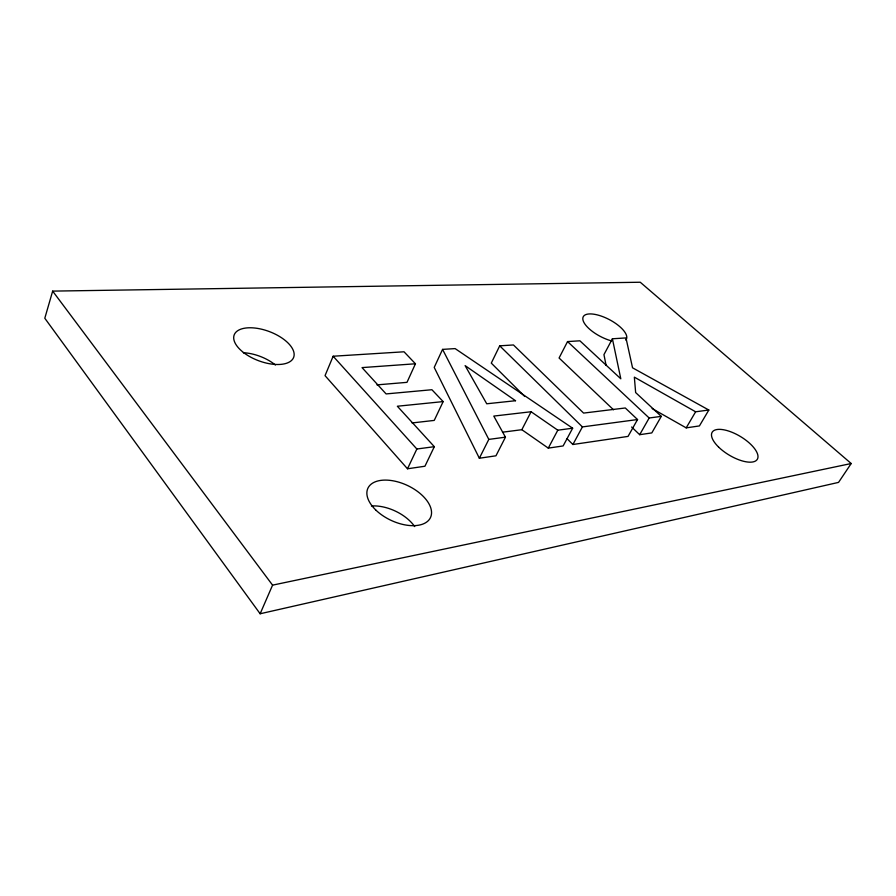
<?xml version="1.0" encoding="UTF-8"?>
<svg xmlns="http://www.w3.org/2000/svg" width="896" height="896" viewBox="0 0 896 896"><rect width="100%" height="100%" fill="white"/><g stroke="black" fill="none" stroke-linecap="round" stroke-linejoin="round"><path stroke-width="1.34" d="M52.662 291.11L44.8 318.248L260.142 613.76L838.544 482.395L851.2 463.523L640.259 282.24L52.662 291.11L272.574 585.144L260.142 613.76M376.936 384.888L406.997 382.346L415.442 363.776L404.029 351.792L333.144 356.227L325.035 375.637L407.501 468.787L424.939 466.234L434.325 446.678L397.342 406.235L443.162 401.598L434.235 420.414L412.07 422.946M572.656 428.21L455.123 348.6L442.568 349.384L434.213 367.416L479.349 458.237L495.958 455.806L505.445 437.181L493.786 416.08L531.093 411.746L557.794 430.192L572.656 428.21L563.136 445.939L548.285 448.123L521.842 429.699L502.51 432.197M407.501 468.787L416.853 449.008L434.325 446.678M566.989 438.626L572.891 444.506L628.04 436.408L637.538 419.541L625.285 407.982L583.598 413.09L513.453 344.96L499.71 345.822L491.288 363.115L524.72 396.458M479.349 458.237L488.813 439.398L442.568 349.384M521.842 429.699L531.093 411.746M652.142 408.554L686.19 427.862L699.418 425.925L708.837 410.032L632.554 367.819L625.968 337.926L612.405 338.778L620.805 378.795L579.891 340.805L567.538 341.578L559.082 358.008L613.491 409.774M548.285 448.123L557.794 430.192M612.405 338.778L603.949 354.626L606.11 365.445M572.891 444.506L582.411 426.91L637.538 419.541M639.688 434.694L649.174 417.995L661.293 416.371L651.806 432.914L639.688 434.694L631.624 427.022M686.19 427.862L695.632 411.79L708.837 410.032M272.574 585.144L851.2 463.523M488.813 439.398L505.445 437.181M415.442 363.776L362.029 367.606L386.098 393.926L431.917 389.726L443.162 401.598M695.632 411.79L634.346 377.149L635.645 392.56L661.293 416.371M567.538 341.578L649.174 417.995M499.71 345.822L582.411 426.91M333.144 356.227L416.853 449.008M243.354 352.71A31.438 15.915 20.4 0 1 275.408 365.008M371.459 505.971A34.149 19.701 25 0 1 414.691 526.568M611.677 340.939A24.326 9.542 27.6 0 1 582.938 319.883A24.326 9.542 27.6 0 1 606.883 318.382A24.326 9.542 27.6 0 1 625.811 340.054M515.525 400.725L486.741 403.782L465.114 365.613L515.525 400.725M244.272 353.08A31.774 15.534 20.7 0 0 293.642 357.381A31.774 15.534 20.7 0 0 253.859 327.936A31.774 15.534 20.7 0 0 244.272 353.08M376.186 510.395A34.563 19.275 25.1 0 0 430.394 517.765A34.563 19.275 25.1 0 0 391.026 480.491A34.563 19.275 25.1 0 0 376.186 510.395M718.525 446.992A26.309 10.864 30.9 0 0 757.277 459.346A26.309 10.864 30.9 0 0 728.437 430.987A26.309 10.864 30.9 0 0 718.525 446.992"/></g></svg>
